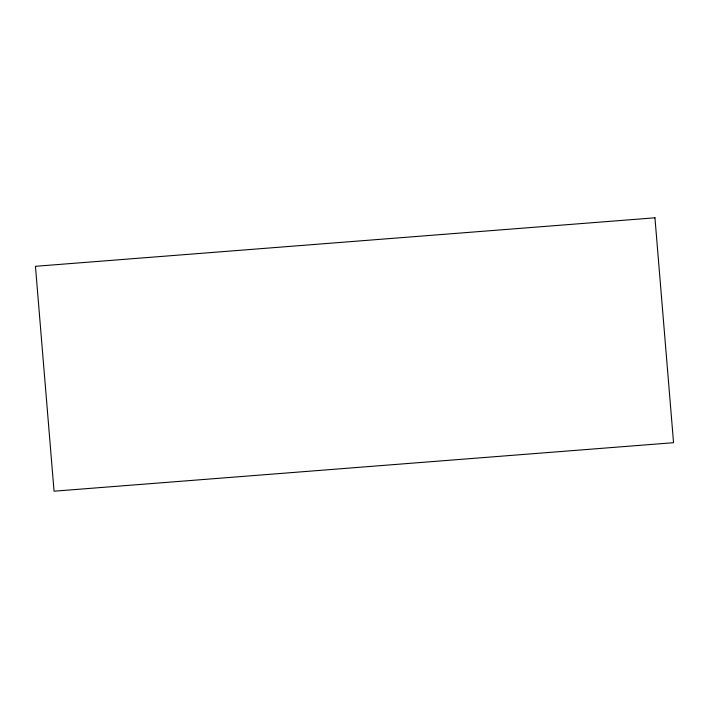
<?xml version="1.0" encoding="UTF-8"?>
<svg xmlns="http://www.w3.org/2000/svg" width="709" height="709" viewBox="0 0 709 709"><rect width="100%" height="100%" fill="white"/><g stroke="black" fill="none" stroke-linecap="round" stroke-linejoin="round"><path stroke-width="1.06" d="M654.948 217.805L35.45 266.3L54.052 491.195L673.55 442.7L654.948 217.805"/></g></svg>
